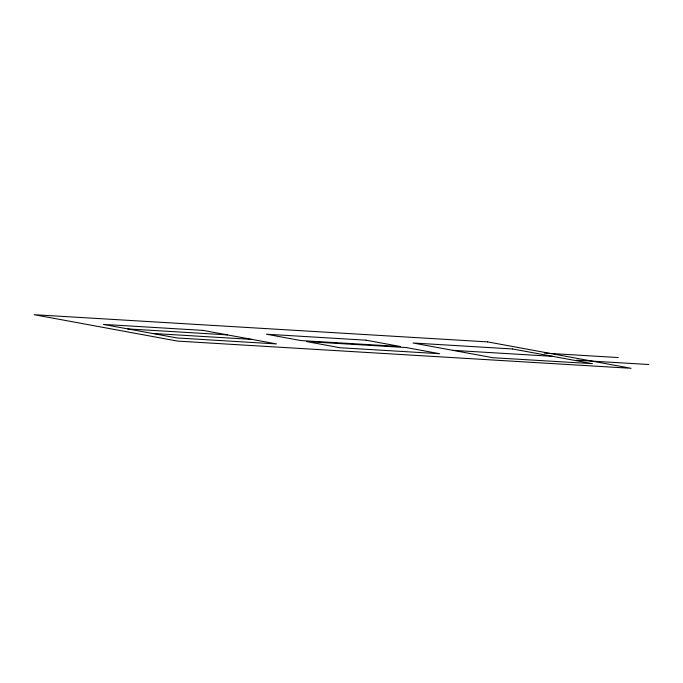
<?xml version="1.0" encoding="UTF-8"?>
<svg xmlns="http://www.w3.org/2000/svg" width="683" height="683" viewBox="0 0 683 683"><rect width="100%" height="100%" fill="white"/><g stroke="black" fill="none" stroke-linecap="round" stroke-linejoin="round"><path stroke-width="1.02" d="M544.283 353.111L618.269 357.55M127.841 328.924L227.456 334.892M452.923 350.353L552.538 356.33M152.369 333.432L251.984 339.408M576.64 360.189L648.85 364.517M487.619 341.893L34.15 314.701L177.589 341.107L631.058 368.299L487.619 341.893M202.928 330.376L103.312 324.408L176.897 337.948L276.513 343.925L202.928 330.376M366.02 340.185L266.404 334.209L300.904 340.561L400.52 346.537L366.02 340.185M512.626 348.979L413.01 343.003L492.836 357.704L592.451 363.672L512.626 348.979M406.206 347.553L306.59 341.577L340.014 347.732L439.63 353.709L406.206 347.553"/></g></svg>
